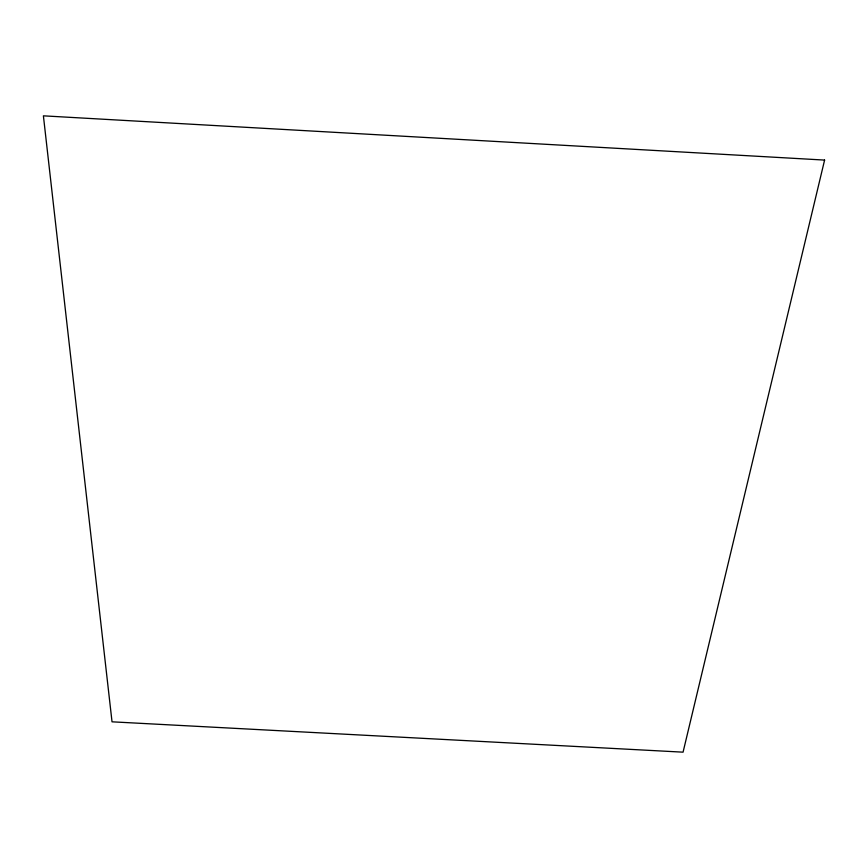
<?xml version="1.0" encoding="UTF-8"?>
<svg xmlns="http://www.w3.org/2000/svg" width="868" height="868" viewBox="0 0 868 868"><rect width="100%" height="100%" fill="white"/><g stroke="black" fill="none" stroke-linecap="round" stroke-linejoin="round"><path stroke-width="1.3" d="M824.6 160.081L683.062 752.165L112.026 721.818L43.4 115.835L824.6 160.081"/></g></svg>
